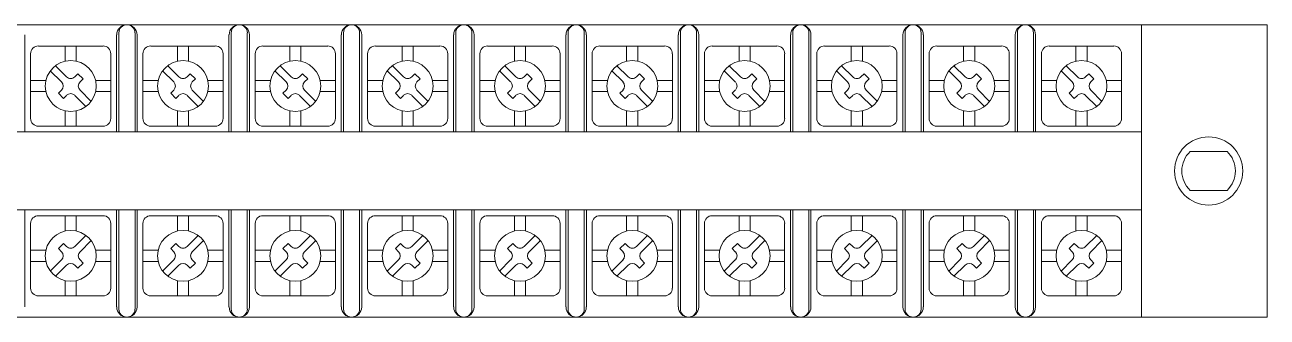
# Model space of a CAD drawing. Header units: millimetres. Extents: x 133 to 1212, y 97 to 428.
# Drawn here: x 643.4 to 770.9, y 101.7 to 131.7 of the extents above; entities that cross this region are included whole.
import ezdxf

# ---------------------------------------------------------------- set-up
doc = ezdxf.new("R2010")
doc.units = ezdxf.units.MM
doc.layers.add('hw_VTP', color=7, linetype='Continuous', lineweight=13)

# ---------------------------------------------------------------- blocks, each defined once
blk = doc.blocks.new('CD_20P-20A')
at = {"layer": 'hw_VTP'}
for p, q in [((251, 15), (-6, 15)), ((238.1, -15), (238.1, 15)), ((251, 15), (251, -15)), ((251, -15), (251, 15)), ((127.3, 9.13), (126.16, 10.28)), ((127.83, 9.66), (126.69, 10.8)), ((138.83, 9.13), (137.68, 10.28)), ((138.83, 9.13), (137.68, 10.28)), ((139.36, 9.66), (138.21, 10.8)), ((139.36, 9.66), (138.21, 10.8)), ((150.35, 9.13), (149.21, 10.28)), ((150.35, 9.13), (149.21, 10.28)), ((150.35, 9.13), (149.21, 10.28)), ((150.88, 9.66), (149.73, 10.8)), ((150.88, 9.66), (149.73, 10.8)), ((150.88, 9.66), (149.73, 10.8)), ((161.87, 9.13), (160.73, 10.28)), ((162.4, 9.66), (161.26, 10.8)), ((173.39, 9.13), (172.25, 10.28)), ((173.92, 9.66), (172.78, 10.8)), ((184.92, 9.13), (183.77, 10.28)), ((184.92, 9.13), (183.77, 10.28)), ((184.92, 9.13), (183.77, 10.28)), ((185.45, 9.66), (184.3, 10.8)), ((185.45, 9.66), (184.3, 10.8)), ((185.45, 9.66), (184.3, 10.8)), ((196.44, 9.13), (195.3, 10.28)), ((196.97, 9.66), (195.82, 10.8)), ((207.96, 9.13), (206.82, 10.28)), ((208.49, 9.66), (207.35, 10.8)), ((219.48, 9.13), (218.34, 10.28)), ((220.01, 9.66), (218.87, 10.8)), ((231.01, 9.13), (229.86, 10.28)), ((231.54, 9.66), (230.39, 10.8)), ((128.99, 9.98), (128.68, 9.66)), ((129.52, 9.45), (128.99, 9.98)), ((129.52, 9.45), (129.21, 9.13)), ((140.52, 9.98), (140.2, 9.66)), ((140.52, 9.98), (140.2, 9.66)), ((141.04, 9.45), (140.52, 9.98)), ((141.04, 9.45), (140.52, 9.98)), ((141.04, 9.45), (140.73, 9.13)), ((141.04, 9.45), (140.73, 9.13)), ((152.04, 9.98), (151.72, 9.66)), ((152.04, 9.98), (151.72, 9.66)), ((152.04, 9.98), (151.72, 9.66)), ((152.57, 9.45), (152.04, 9.98)), ((152.57, 9.45), (152.04, 9.98)), ((152.57, 9.45), (152.04, 9.98)), ((152.57, 9.45), (152.25, 9.13)), ((152.57, 9.45), (152.25, 9.13)), ((152.57, 9.45), (152.25, 9.13)), ((163.56, 9.98), (163.24, 9.66)), ((164.09, 9.45), (163.56, 9.98)), ((164.09, 9.45), (163.77, 9.13)), ((175.08, 9.98), (174.77, 9.66)), ((175.61, 9.45), (175.08, 9.98)), ((175.61, 9.45), (175.3, 9.13)), ((186.61, 9.98), (186.29, 9.66)), ((186.61, 9.98), (186.29, 9.66)), ((186.61, 9.98), (186.29, 9.66)), ((187.13, 9.45), (186.61, 9.98)), ((187.13, 9.45), (186.61, 9.98)), ((187.13, 9.45), (186.61, 9.98)), ((187.13, 9.45), (186.82, 9.13)), ((187.13, 9.45), (186.82, 9.13)), ((187.13, 9.45), (186.82, 9.13)), ((198.13, 9.98), (197.81, 9.66)), ((198.66, 9.45), (198.13, 9.98)), ((198.66, 9.45), (198.34, 9.13)), ((209.65, 9.98), (209.33, 9.66)), ((210.18, 9.45), (209.65, 9.98)), ((210.18, 9.45), (209.86, 9.13)), ((221.17, 9.98), (220.86, 9.66)), ((221.7, 9.45), (221.17, 9.98)), ((221.7, 9.45), (221.39, 9.13)), ((232.7, 9.98), (232.38, 9.66)), ((233.22, 9.45), (232.7, 9.98)), ((233.22, 9.45), (232.91, 9.13)), ((127.3, 8.29), (126.99, 7.97)), ((127.52, 7.44), (126.99, 7.97)), ((127.83, 7.76), (127.52, 7.44)), ((129.82, 6.62), (128.68, 7.76)), ((130.35, 7.14), (129.21, 8.29)), ((138.83, 8.29), (138.51, 7.97)), ((138.83, 8.29), (138.51, 7.97)), ((139.04, 7.44), (138.51, 7.97)), ((139.04, 7.44), (138.51, 7.97)), ((139.36, 7.76), (139.04, 7.44)), ((139.36, 7.76), (139.04, 7.44)), ((141.34, 6.62), (140.2, 7.76)), ((141.34, 6.62), (140.2, 7.76)), ((141.87, 7.14), (140.73, 8.29)), ((141.87, 7.14), (140.73, 8.29)), ((150.35, 8.29), (150.03, 7.97)), ((150.35, 8.29), (150.03, 7.97)), ((150.35, 8.29), (150.03, 7.97)), ((150.56, 7.44), (150.03, 7.97)), ((150.56, 7.44), (150.03, 7.97)), ((150.56, 7.44), (150.03, 7.97)), ((150.88, 7.76), (150.56, 7.44)), ((150.88, 7.76), (150.56, 7.44)), ((150.88, 7.76), (150.56, 7.44)), ((152.87, 6.62), (151.72, 7.76)), ((152.87, 6.62), (151.72, 7.76)), ((152.87, 6.62), (151.72, 7.76)), ((153.39, 7.14), (152.25, 8.29)), ((153.39, 7.14), (152.25, 8.29)), ((153.39, 7.14), (152.25, 8.29)), ((161.87, 8.29), (161.56, 7.97)), ((162.08, 7.44), (161.56, 7.97)), ((162.4, 7.76), (162.08, 7.44)), ((164.39, 6.62), (163.24, 7.76)), ((164.92, 7.14), (163.77, 8.29)), ((173.39, 8.29), (173.08, 7.97)), ((173.61, 7.44), (173.08, 7.97)), ((173.92, 7.76), (173.61, 7.44)), ((175.91, 6.62), (174.77, 7.76)), ((176.44, 7.14), (175.3, 8.29)), ((184.92, 8.29), (184.6, 7.97)), ((184.92, 8.29), (184.6, 7.97)), ((184.92, 8.29), (184.6, 7.97)), ((185.13, 7.44), (184.6, 7.97)), ((185.13, 7.44), (184.6, 7.97)), ((185.13, 7.44), (184.6, 7.97)), ((185.45, 7.76), (185.13, 7.44)), ((185.45, 7.76), (185.13, 7.44)), ((185.45, 7.76), (185.13, 7.44)), ((187.43, 6.62), (186.29, 7.76)), ((187.43, 6.62), (186.29, 7.76)), ((187.43, 6.62), (186.29, 7.76)), ((187.96, 7.14), (186.82, 8.29)), ((187.96, 7.14), (186.82, 8.29)), ((187.96, 7.14), (186.82, 8.29)), ((196.44, 8.29), (196.12, 7.97)), ((196.65, 7.44), (196.12, 7.97)), ((196.97, 7.76), (196.65, 7.44)), ((198.96, 6.62), (197.81, 7.76)), ((199.48, 7.14), (198.34, 8.29)), ((207.96, 8.29), (207.65, 7.97)), ((208.17, 7.44), (207.65, 7.97)), ((208.49, 7.76), (208.17, 7.44)), ((210.48, 6.62), (209.33, 7.76)), ((211.01, 7.14), (209.86, 8.29)), ((219.48, 8.29), (219.17, 7.97)), ((219.7, 7.44), (219.17, 7.97)), ((220.01, 7.76), (219.7, 7.44)), ((222, 6.62), (220.86, 7.76)), ((222.53, 7.14), (221.39, 8.29)), ((231.01, 8.29), (230.69, 7.97)), ((231.22, 7.44), (230.69, 7.97)), ((231.54, 7.76), (231.22, 7.44)), ((233.52, 6.62), (232.38, 7.76)), ((234.05, 7.14), (232.91, 8.29)), ((6.9, 4), (238.1, 4)), ((6.9, -4), (238.1, -4)), ((127.52, -7.44), (126.99, -7.97)), ((127.83, -7.76), (127.52, -7.44)), ((129.82, -6.62), (128.68, -7.76)), ((130.35, -7.14), (129.21, -8.29)), ((139.04, -7.44), (138.51, -7.97)), ((139.04, -7.44), (138.51, -7.97)), ((139.36, -7.76), (139.04, -7.44)), ((139.36, -7.76), (139.04, -7.44)), ((141.34, -6.62), (140.2, -7.76)), ((141.34, -6.62), (140.2, -7.76)), ((141.87, -7.14), (140.73, -8.29)), ((141.87, -7.14), (140.73, -8.29)), ((150.56, -7.44), (150.03, -7.97)), ((150.56, -7.44), (150.03, -7.97)), ((150.56, -7.44), (150.03, -7.97)), ((150.88, -7.76), (150.56, -7.44)), ((150.88, -7.76), (150.56, -7.44)), ((150.88, -7.76), (150.56, -7.44)), ((152.87, -6.62), (151.72, -7.76)), ((152.87, -6.62), (151.72, -7.76)), ((152.87, -6.62), (151.72, -7.76)), ((153.39, -7.14), (152.25, -8.29)), ((153.39, -7.14), (152.25, -8.29)), ((153.39, -7.14), (152.25, -8.29)), ((162.08, -7.44), (161.56, -7.97)), ((162.4, -7.76), (162.08, -7.44)), ((164.39, -6.62), (163.24, -7.76)), ((164.92, -7.14), (163.77, -8.29)), ((173.61, -7.44), (173.08, -7.97)), ((173.92, -7.76), (173.61, -7.44)), ((175.91, -6.62), (174.77, -7.76)), ((176.44, -7.14), (175.3, -8.29)), ((185.13, -7.44), (184.6, -7.97)), ((185.13, -7.44), (184.6, -7.97)), ((185.13, -7.44), (184.6, -7.97)), ((185.45, -7.76), (185.13, -7.44)), ((185.45, -7.76), (185.13, -7.44)), ((185.45, -7.76), (185.13, -7.44)), ((187.43, -6.62), (186.29, -7.76)), ((187.43, -6.62), (186.29, -7.76)), ((187.43, -6.62), (186.29, -7.76)), ((187.96, -7.14), (186.82, -8.29)), ((187.96, -7.14), (186.82, -8.29)), ((187.96, -7.14), (186.82, -8.29)), ((196.65, -7.44), (196.12, -7.97)), ((196.97, -7.76), (196.65, -7.44)), ((198.96, -6.62), (197.81, -7.76)), ((199.48, -7.14), (198.34, -8.29)), ((208.17, -7.44), (207.65, -7.97)), ((208.49, -7.76), (208.17, -7.44)), ((210.48, -6.62), (209.33, -7.76)), ((211.01, -7.14), (209.86, -8.29)), ((219.7, -7.44), (219.17, -7.97)), ((220.01, -7.76), (219.7, -7.44)), ((222, -6.62), (220.86, -7.76)), ((222.53, -7.14), (221.39, -8.29)), ((231.22, -7.44), (230.69, -7.97)), ((231.54, -7.76), (231.22, -7.44)), ((233.52, -6.62), (232.38, -7.76)), ((234.05, -7.14), (232.91, -8.29)), ((127.3, -8.29), (126.99, -7.97)), ((138.83, -8.29), (138.51, -7.97)), ((138.83, -8.29), (138.51, -7.97)), ((150.35, -8.29), (150.03, -7.97)), ((150.35, -8.29), (150.03, -7.97)), ((150.35, -8.29), (150.03, -7.97)), ((161.87, -8.29), (161.56, -7.97)), ((173.39, -8.29), (173.08, -7.97)), ((184.92, -8.29), (184.6, -7.97)), ((184.92, -8.29), (184.6, -7.97)), ((184.92, -8.29), (184.6, -7.97)), ((196.44, -8.29), (196.12, -7.97)), ((207.96, -8.29), (207.65, -7.97)), ((219.48, -8.29), (219.17, -7.97)), ((231.01, -8.29), (230.69, -7.97)), ((127.3, -9.13), (126.16, -10.28)), ((127.83, -9.66), (126.69, -10.8)), ((128.99, -9.98), (128.68, -9.66)), ((129.52, -9.45), (128.99, -9.98)), ((129.52, -9.45), (129.21, -9.13)), ((138.83, -9.13), (137.68, -10.28)), ((138.83, -9.13), (137.68, -10.28)), ((139.36, -9.66), (138.21, -10.8)), ((139.36, -9.66), (138.21, -10.8)), ((140.52, -9.98), (140.2, -9.66)), ((140.52, -9.98), (140.2, -9.66)), ((141.04, -9.45), (140.52, -9.98)), ((141.04, -9.45), (140.52, -9.98)), ((141.04, -9.45), (140.73, -9.13)), ((141.04, -9.45), (140.73, -9.13)), ((150.35, -9.13), (149.21, -10.28)), ((150.35, -9.13), (149.21, -10.28)), ((150.35, -9.13), (149.21, -10.28)), ((150.88, -9.66), (149.73, -10.8)), ((150.88, -9.66), (149.73, -10.8)), ((150.88, -9.66), (149.73, -10.8)), ((152.04, -9.98), (151.72, -9.66)), ((152.04, -9.98), (151.72, -9.66)), ((152.04, -9.98), (151.72, -9.66)), ((152.57, -9.45), (152.04, -9.98)), ((152.57, -9.45), (152.04, -9.98)), ((152.57, -9.45), (152.04, -9.98)), ((152.57, -9.45), (152.25, -9.13)), ((152.57, -9.45), (152.25, -9.13)), ((152.57, -9.45), (152.25, -9.13)), ((161.87, -9.13), (160.73, -10.28)), ((162.4, -9.66), (161.26, -10.8)), ((163.56, -9.98), (163.24, -9.66)), ((164.09, -9.45), (163.56, -9.98)), ((164.09, -9.45), (163.77, -9.13)), ((173.39, -9.13), (172.25, -10.28)), ((173.92, -9.66), (172.78, -10.8)), ((175.08, -9.98), (174.77, -9.66)), ((175.61, -9.45), (175.08, -9.98)), ((175.61, -9.45), (175.3, -9.13)), ((184.92, -9.13), (183.77, -10.28)), ((184.92, -9.13), (183.77, -10.28)), ((184.92, -9.13), (183.77, -10.28)), ((185.45, -9.66), (184.3, -10.8)), ((185.45, -9.66), (184.3, -10.8)), ((185.45, -9.66), (184.3, -10.8)), ((186.61, -9.98), (186.29, -9.66)), ((186.61, -9.98), (186.29, -9.66)), ((186.61, -9.98), (186.29, -9.66)), ((187.13, -9.45), (186.61, -9.98)), ((187.13, -9.45), (186.61, -9.98)), ((187.13, -9.45), (186.61, -9.98)), ((187.13, -9.45), (186.82, -9.13)), ((187.13, -9.45), (186.82, -9.13)), ((187.13, -9.45), (186.82, -9.13)), ((196.44, -9.13), (195.3, -10.28)), ((196.97, -9.66), (195.82, -10.8)), ((198.13, -9.98), (197.81, -9.66)), ((198.66, -9.45), (198.13, -9.98)), ((198.66, -9.45), (198.34, -9.13)), ((207.96, -9.13), (206.82, -10.28)), ((208.49, -9.66), (207.35, -10.8)), ((209.65, -9.98), (209.33, -9.66)), ((210.18, -9.45), (209.65, -9.98)), ((210.18, -9.45), (209.86, -9.13)), ((219.48, -9.13), (218.34, -10.28)), ((220.01, -9.66), (218.87, -10.8)), ((221.17, -9.98), (220.86, -9.66)), ((221.7, -9.45), (221.17, -9.98)), ((221.7, -9.45), (221.39, -9.13)), ((231.01, -9.13), (229.86, -10.28)), ((231.54, -9.66), (230.39, -10.8)), ((232.7, -9.98), (232.38, -9.66)), ((233.22, -9.45), (232.7, -9.98)), ((233.22, -9.45), (232.91, -9.13)), ((251, -15), (-6, -15))]:
    blk.add_line(p, q, dxfattribs=at)
at = {"layer": 'hw_VTP', "color": 3}
for p, q in [((133.2, 14.18), (133.2, 4)), ((133.2, 14.18), (133.2, 4)), ((134.85, 14.18), (134.85, 4)), ((134.85, 14.18), (134.85, 4)), ((144.72, 14.18), (144.72, 4)), ((144.72, 14.18), (144.72, 4)), ((144.72, 14.18), (144.72, 4)), ((146.37, 14.18), (146.37, 4)), ((146.37, 14.18), (146.37, 4)), ((146.37, 14.18), (146.37, 4)), ((156.24, 14.18), (156.24, 4)), ((157.89, 14.18), (157.89, 4)), ((167.77, 14.18), (167.77, 4)), ((169.42, 14.18), (169.42, 4)), ((179.29, 14.18), (179.29, 4)), ((179.29, 14.18), (179.29, 4)), ((179.29, 14.18), (179.29, 4)), ((180.94, 14.18), (180.94, 4)), ((180.94, 14.18), (180.94, 4)), ((180.94, 14.18), (180.94, 4)), ((190.81, 14.18), (190.81, 4)), ((192.46, 14.18), (192.46, 4)), ((202.33, 14.18), (202.33, 4)), ((203.98, 14.18), (203.98, 4)), ((213.86, 14.18), (213.86, 4)), ((215.51, 14.18), (215.51, 4)), ((225.38, 14.18), (225.38, 4)), ((227.03, 14.18), (227.03, 4)), ((123.55, 13.96), (123.55, 4)), ((132.96, 13.96), (132.96, 4)), ((132.96, 13.96), (132.96, 4)), ((135.07, 13.96), (135.07, 4)), ((135.07, 13.96), (135.07, 4)), ((144.48, 13.96), (144.48, 4)), ((144.48, 13.96), (144.48, 4)), ((144.48, 13.96), (144.48, 4)), ((146.59, 13.96), (146.59, 4)), ((146.59, 13.96), (146.59, 4)), ((146.59, 13.96), (146.59, 4)), ((156, 13.96), (156, 4)), ((158.11, 13.96), (158.11, 4)), ((167.53, 13.96), (167.53, 4)), ((169.64, 13.96), (169.64, 4)), ((179.05, 13.96), (179.05, 4)), ((179.05, 13.96), (179.05, 4)), ((179.05, 13.96), (179.05, 4)), ((181.16, 13.96), (181.16, 4)), ((181.16, 13.96), (181.16, 4)), ((181.16, 13.96), (181.16, 4)), ((190.57, 13.96), (190.57, 4)), ((192.68, 13.96), (192.68, 4)), ((202.09, 13.96), (202.09, 4)), ((204.2, 13.96), (204.2, 4)), ((213.62, 13.96), (213.62, 4)), ((215.73, 13.96), (215.73, 4)), ((225.14, 13.96), (225.14, 4)), ((227.25, 13.96), (227.25, 4)), ((123.55, -13.96), (123.55, -4)), ((132.96, -13.96), (132.96, -4)), ((132.96, -13.96), (132.96, -4)), ((133.2, -14.18), (133.2, -4)), ((133.2, -14.18), (133.2, -4)), ((134.85, -14.18), (134.85, -4)), ((134.85, -14.18), (134.85, -4)), ((135.07, -13.96), (135.07, -4)), ((135.07, -13.96), (135.07, -4)), ((144.48, -13.96), (144.48, -4)), ((144.48, -13.96), (144.48, -4)), ((144.48, -13.96), (144.48, -4)), ((144.72, -14.18), (144.72, -4)), ((144.72, -14.18), (144.72, -4)), ((144.72, -14.18), (144.72, -4)), ((146.37, -14.18), (146.37, -4)), ((146.37, -14.18), (146.37, -4)), ((146.37, -14.18), (146.37, -4)), ((146.59, -13.96), (146.59, -4)), ((146.59, -13.96), (146.59, -4)), ((146.59, -13.96), (146.59, -4)), ((156, -13.96), (156, -4)), ((156.24, -14.18), (156.24, -4)), ((157.89, -14.18), (157.89, -4)), ((158.11, -13.96), (158.11, -4)), ((167.53, -13.96), (167.53, -4)), ((167.77, -14.18), (167.77, -4)), ((169.42, -14.18), (169.42, -4)), ((169.64, -13.96), (169.64, -4)), ((179.05, -13.96), (179.05, -4)), ((179.05, -13.96), (179.05, -4)), ((179.05, -13.96), (179.05, -4)), ((179.29, -14.18), (179.29, -4)), ((179.29, -14.18), (179.29, -4)), ((179.29, -14.18), (179.29, -4)), ((180.94, -14.18), (180.94, -4)), ((180.94, -14.18), (180.94, -4)), ((180.94, -14.18), (180.94, -4)), ((181.16, -13.96), (181.16, -4)), ((181.16, -13.96), (181.16, -4)), ((181.16, -13.96), (181.16, -4)), ((190.57, -13.96), (190.57, -4)), ((190.81, -14.18), (190.81, -4)), ((192.46, -14.18), (192.46, -4)), ((192.68, -13.96), (192.68, -4)), ((202.09, -13.96), (202.09, -4)), ((202.33, -14.18), (202.33, -4)), ((203.98, -14.18), (203.98, -4)), ((204.2, -13.96), (204.2, -4)), ((213.62, -13.96), (213.62, -4)), ((213.86, -14.18), (213.86, -4)), ((215.51, -14.18), (215.51, -4)), ((215.73, -13.96), (215.73, -4)), ((225.14, -13.96), (225.14, -4)), ((225.38, -14.18), (225.38, -4)), ((227.03, -14.18), (227.03, -4)), ((227.25, -13.96), (227.25, -4))]:
    blk.add_line(p, q, dxfattribs=at)
at = {"layer": 'hw_VTP', "color": 4}
for p, q in [((124.94, 12.82), (131.57, 12.82)), ((127.68, 12.82), (127.68, 11.26)), ((128.83, 12.82), (128.83, 11.26)), ((136.46, 12.82), (143.09, 12.82)), ((136.46, 12.82), (143.09, 12.82)), ((139.2, 12.82), (139.2, 11.26)), ((139.2, 12.82), (139.2, 11.26)), ((140.35, 12.82), (140.35, 11.26)), ((140.35, 12.82), (140.35, 11.26)), ((147.98, 12.82), (154.62, 12.82)), ((147.98, 12.82), (154.62, 12.82)), ((147.98, 12.82), (154.62, 12.82)), ((150.73, 12.82), (150.73, 11.26)), ((150.73, 12.82), (150.73, 11.26)), ((150.73, 12.82), (150.73, 11.26)), ((151.87, 12.82), (151.87, 11.26)), ((151.87, 12.82), (151.87, 11.26)), ((151.87, 12.82), (151.87, 11.26)), ((159.51, 12.82), (166.14, 12.82)), ((162.25, 12.82), (162.25, 11.26)), ((163.4, 12.82), (163.4, 11.26)), ((171.03, 12.82), (177.66, 12.82)), ((173.77, 12.82), (173.77, 11.26)), ((174.92, 12.82), (174.92, 11.26)), ((182.55, 12.82), (189.18, 12.82)), ((182.55, 12.82), (189.18, 12.82)), ((182.55, 12.82), (189.18, 12.82)), ((185.29, 12.82), (185.29, 11.26)), ((185.29, 12.82), (185.29, 11.26)), ((185.29, 12.82), (185.29, 11.26)), ((186.44, 12.82), (186.44, 11.26)), ((186.44, 12.82), (186.44, 11.26)), ((186.44, 12.82), (186.44, 11.26)), ((194.07, 12.82), (200.71, 12.82)), ((196.82, 12.82), (196.82, 11.26)), ((197.96, 12.82), (197.96, 11.26)), ((205.6, 12.82), (212.23, 12.82)), ((208.34, 12.82), (208.34, 11.26)), ((209.49, 12.82), (209.49, 11.26)), ((217.12, 12.82), (223.75, 12.82)), ((219.86, 12.82), (219.86, 11.26)), ((221.01, 12.82), (221.01, 11.26)), ((228.64, 12.82), (235.27, 12.82)), ((231.38, 12.82), (231.38, 11.26)), ((232.53, 12.82), (232.53, 11.26)), ((124.14, 5.39), (124.14, 12.03)), ((132.37, 12.03), (132.37, 5.39)), ((135.67, 5.39), (135.67, 12.03)), ((135.67, 5.39), (135.67, 12.03)), ((143.89, 12.03), (143.89, 5.39)), ((143.89, 12.03), (143.89, 5.39)), ((147.19, 5.39), (147.19, 12.03)), ((147.19, 5.39), (147.19, 12.03)), ((147.19, 5.39), (147.19, 12.03)), ((155.41, 12.03), (155.41, 5.39)), ((155.41, 12.03), (155.41, 5.39)), ((155.41, 12.03), (155.41, 5.39)), ((158.71, 5.39), (158.71, 12.03)), ((166.93, 12.03), (166.93, 5.39)), ((170.23, 5.39), (170.23, 12.03)), ((178.46, 12.03), (178.46, 5.39)), ((181.76, 5.39), (181.76, 12.03)), ((181.76, 5.39), (181.76, 12.03)), ((181.76, 5.39), (181.76, 12.03)), ((189.98, 12.03), (189.98, 5.39)), ((189.98, 12.03), (189.98, 5.39)), ((189.98, 12.03), (189.98, 5.39)), ((193.28, 5.39), (193.28, 12.03)), ((201.5, 12.03), (201.5, 5.39)), ((204.8, 5.39), (204.8, 12.03)), ((213.02, 12.03), (213.02, 5.39)), ((216.32, 5.39), (216.32, 12.03)), ((224.55, 12.03), (224.55, 5.39)), ((227.85, 5.39), (227.85, 12.03)), ((236.07, 12.03), (236.07, 5.39)), ((124.14, 9.28), (125.71, 9.28)), ((132.37, 9.28), (130.8, 9.28)), ((135.67, 9.28), (137.23, 9.28)), ((135.67, 9.28), (137.23, 9.28)), ((143.89, 9.28), (142.33, 9.28)), ((143.89, 9.28), (142.33, 9.28)), ((147.19, 9.28), (148.75, 9.28)), ((147.19, 9.28), (148.75, 9.28)), ((147.19, 9.28), (148.75, 9.28)), ((155.41, 9.28), (153.85, 9.28)), ((155.41, 9.28), (153.85, 9.28)), ((155.41, 9.28), (153.85, 9.28)), ((158.71, 9.28), (160.27, 9.28)), ((166.93, 9.28), (165.37, 9.28)), ((170.23, 9.28), (171.8, 9.28)), ((178.46, 9.28), (176.89, 9.28)), ((181.76, 9.28), (183.32, 9.28)), ((181.76, 9.28), (183.32, 9.28)), ((181.76, 9.28), (183.32, 9.28)), ((189.98, 9.28), (188.42, 9.28)), ((189.98, 9.28), (188.42, 9.28)), ((189.98, 9.28), (188.42, 9.28)), ((193.28, 9.28), (194.84, 9.28)), ((201.5, 9.28), (199.94, 9.28)), ((204.8, 9.28), (206.36, 9.28)), ((213.02, 9.28), (211.46, 9.28)), ((216.32, 9.28), (217.89, 9.28)), ((224.55, 9.28), (222.98, 9.28)), ((227.85, 9.28), (229.41, 9.28)), ((236.07, 9.28), (234.51, 9.28)), ((124.14, 8.14), (125.71, 8.14)), ((132.37, 8.14), (130.8, 8.14)), ((135.67, 8.14), (137.23, 8.14)), ((135.67, 8.14), (137.23, 8.14)), ((143.89, 8.14), (142.33, 8.14)), ((143.89, 8.14), (142.33, 8.14)), ((147.19, 8.14), (148.75, 8.14)), ((147.19, 8.14), (148.75, 8.14)), ((147.19, 8.14), (148.75, 8.14)), ((155.41, 8.14), (153.85, 8.14)), ((155.41, 8.14), (153.85, 8.14)), ((155.41, 8.14), (153.85, 8.14)), ((158.71, 8.14), (160.27, 8.14)), ((166.93, 8.14), (165.37, 8.14)), ((170.23, 8.14), (171.8, 8.14)), ((178.46, 8.14), (176.89, 8.14)), ((181.76, 8.14), (183.32, 8.14)), ((181.76, 8.14), (183.32, 8.14)), ((181.76, 8.14), (183.32, 8.14)), ((189.98, 8.14), (188.42, 8.14)), ((189.98, 8.14), (188.42, 8.14)), ((189.98, 8.14), (188.42, 8.14)), ((193.28, 8.14), (194.84, 8.14)), ((201.5, 8.14), (199.94, 8.14)), ((204.8, 8.14), (206.36, 8.14)), ((213.02, 8.14), (211.46, 8.14)), ((216.32, 8.14), (217.89, 8.14)), ((224.55, 8.14), (222.98, 8.14)), ((227.85, 8.14), (229.41, 8.14)), ((236.07, 8.14), (234.51, 8.14)), ((127.68, 4.6), (127.68, 6.16)), ((128.83, 4.6), (128.83, 6.16)), ((139.2, 4.6), (139.2, 6.16)), ((139.2, 4.6), (139.2, 6.16)), ((140.35, 4.6), (140.35, 6.16)), ((140.35, 4.6), (140.35, 6.16)), ((150.73, 4.6), (150.73, 6.16)), ((150.73, 4.6), (150.73, 6.16)), ((150.73, 4.6), (150.73, 6.16)), ((151.87, 4.6), (151.87, 6.16)), ((151.87, 4.6), (151.87, 6.16)), ((151.87, 4.6), (151.87, 6.16)), ((162.25, 4.6), (162.25, 6.16)), ((163.4, 4.6), (163.4, 6.16)), ((173.77, 4.6), (173.77, 6.16)), ((174.92, 4.6), (174.92, 6.16)), ((185.29, 4.6), (185.29, 6.16)), ((185.29, 4.6), (185.29, 6.16)), ((185.29, 4.6), (185.29, 6.16)), ((186.44, 4.6), (186.44, 6.16)), ((186.44, 4.6), (186.44, 6.16)), ((186.44, 4.6), (186.44, 6.16)), ((196.82, 4.6), (196.82, 6.16)), ((197.96, 4.6), (197.96, 6.16)), ((208.34, 4.6), (208.34, 6.16)), ((209.49, 4.6), (209.49, 6.16)), ((219.86, 4.6), (219.86, 6.16)), ((221.01, 4.6), (221.01, 6.16)), ((231.38, 4.6), (231.38, 6.16)), ((232.53, 4.6), (232.53, 6.16)), ((131.57, 4.6), (124.94, 4.6)), ((143.09, 4.6), (136.46, 4.6)), ((143.09, 4.6), (136.46, 4.6)), ((154.62, 4.6), (147.98, 4.6)), ((154.62, 4.6), (147.98, 4.6)), ((154.62, 4.6), (147.98, 4.6)), ((166.14, 4.6), (159.51, 4.6)), ((177.66, 4.6), (171.03, 4.6)), ((189.18, 4.6), (182.55, 4.6)), ((189.18, 4.6), (182.55, 4.6)), ((189.18, 4.6), (182.55, 4.6)), ((200.71, 4.6), (194.07, 4.6)), ((212.23, 4.6), (205.6, 4.6)), ((223.75, 4.6), (217.12, 4.6)), ((235.27, 4.6), (228.64, 4.6)), ((243.11, 2), (246.89, 2)), ((243.11, -2), (246.89, -2)), ((131.57, -4.6), (124.94, -4.6)), ((127.68, -4.6), (127.68, -6.16)), ((128.83, -4.6), (128.83, -6.16)), ((143.09, -4.6), (136.46, -4.6)), ((143.09, -4.6), (136.46, -4.6)), ((139.2, -4.6), (139.2, -6.16)), ((139.2, -4.6), (139.2, -6.16)), ((140.35, -4.6), (140.35, -6.16)), ((140.35, -4.6), (140.35, -6.16)), ((154.62, -4.6), (147.98, -4.6)), ((154.62, -4.6), (147.98, -4.6)), ((154.62, -4.6), (147.98, -4.6)), ((150.73, -4.6), (150.73, -6.16)), ((150.73, -4.6), (150.73, -6.16)), ((150.73, -4.6), (150.73, -6.16)), ((151.87, -4.6), (151.87, -6.16)), ((151.87, -4.6), (151.87, -6.16)), ((151.87, -4.6), (151.87, -6.16)), ((166.14, -4.6), (159.51, -4.6)), ((162.25, -4.6), (162.25, -6.16)), ((163.4, -4.6), (163.4, -6.16)), ((177.66, -4.6), (171.03, -4.6)), ((173.77, -4.6), (173.77, -6.16)), ((174.92, -4.6), (174.92, -6.16)), ((189.18, -4.6), (182.55, -4.6)), ((189.18, -4.6), (182.55, -4.6)), ((189.18, -4.6), (182.55, -4.6)), ((185.29, -4.6), (185.29, -6.16)), ((185.29, -4.6), (185.29, -6.16)), ((185.29, -4.6), (185.29, -6.16)), ((186.44, -4.6), (186.44, -6.16)), ((186.44, -4.6), (186.44, -6.16)), ((186.44, -4.6), (186.44, -6.16)), ((200.71, -4.6), (194.07, -4.6)), ((196.82, -4.6), (196.82, -6.16)), ((197.96, -4.6), (197.96, -6.16)), ((212.23, -4.6), (205.6, -4.6)), ((208.34, -4.6), (208.34, -6.16)), ((209.49, -4.6), (209.49, -6.16)), ((223.75, -4.6), (217.12, -4.6)), ((219.86, -4.6), (219.86, -6.16)), ((221.01, -4.6), (221.01, -6.16)), ((235.27, -4.6), (228.64, -4.6)), ((231.38, -4.6), (231.38, -6.16)), ((232.53, -4.6), (232.53, -6.16)), ((124.14, -5.39), (124.14, -12.03)), ((132.37, -12.03), (132.37, -5.39)), ((132.37, -12.03), (132.37, -5.39)), ((135.67, -5.39), (135.67, -12.03)), ((135.67, -5.39), (135.67, -12.03)), ((143.89, -12.03), (143.89, -5.39)), ((143.89, -12.03), (143.89, -5.39)), ((143.89, -12.03), (143.89, -5.39)), ((143.89, -12.03), (143.89, -5.39)), ((147.19, -5.39), (147.19, -12.03)), ((147.19, -5.39), (147.19, -12.03)), ((147.19, -5.39), (147.19, -12.03)), ((155.41, -12.03), (155.41, -5.39)), ((155.41, -12.03), (155.41, -5.39)), ((155.41, -12.03), (155.41, -5.39)), ((155.41, -12.03), (155.41, -5.39)), ((155.41, -12.03), (155.41, -5.39)), ((155.41, -12.03), (155.41, -5.39)), ((158.71, -5.39), (158.71, -12.03)), ((166.93, -12.03), (166.93, -5.39)), ((166.93, -12.03), (166.93, -5.39)), ((170.23, -5.39), (170.23, -12.03)), ((178.46, -12.03), (178.46, -5.39)), ((178.46, -12.03), (178.46, -5.39)), ((181.76, -5.39), (181.76, -12.03)), ((181.76, -5.39), (181.76, -12.03)), ((181.76, -5.39), (181.76, -12.03)), ((189.98, -12.03), (189.98, -5.39)), ((189.98, -12.03), (189.98, -5.39)), ((189.98, -12.03), (189.98, -5.39)), ((189.98, -12.03), (189.98, -5.39)), ((189.98, -12.03), (189.98, -5.39)), ((189.98, -12.03), (189.98, -5.39)), ((193.28, -5.39), (193.28, -12.03)), ((201.5, -12.03), (201.5, -5.39)), ((201.5, -12.03), (201.5, -5.39)), ((204.8, -5.39), (204.8, -12.03)), ((213.02, -12.03), (213.02, -5.39)), ((213.02, -12.03), (213.02, -5.39)), ((216.32, -5.39), (216.32, -12.03)), ((224.55, -12.03), (224.55, -5.39)), ((224.55, -12.03), (224.55, -5.39)), ((227.85, -5.39), (227.85, -12.03)), ((236.07, -12.03), (236.07, -5.39)), ((236.07, -12.03), (236.07, -5.39)), ((124.14, -8.14), (125.71, -8.14)), ((132.37, -8.14), (130.8, -8.14)), ((135.67, -8.14), (137.23, -8.14)), ((135.67, -8.14), (137.23, -8.14)), ((143.89, -8.14), (142.33, -8.14)), ((143.89, -8.14), (142.33, -8.14)), ((147.19, -8.14), (148.75, -8.14)), ((147.19, -8.14), (148.75, -8.14)), ((147.19, -8.14), (148.75, -8.14)), ((155.41, -8.14), (153.85, -8.14)), ((155.41, -8.14), (153.85, -8.14)), ((155.41, -8.14), (153.85, -8.14)), ((158.71, -8.14), (160.27, -8.14)), ((166.93, -8.14), (165.37, -8.14)), ((170.23, -8.14), (171.8, -8.14)), ((178.46, -8.14), (176.89, -8.14)), ((181.76, -8.14), (183.32, -8.14)), ((181.76, -8.14), (183.32, -8.14)), ((181.76, -8.14), (183.32, -8.14)), ((189.98, -8.14), (188.42, -8.14)), ((189.98, -8.14), (188.42, -8.14)), ((189.98, -8.14), (188.42, -8.14)), ((193.28, -8.14), (194.84, -8.14)), ((201.5, -8.14), (199.94, -8.14)), ((204.8, -8.14), (206.36, -8.14)), ((213.02, -8.14), (211.46, -8.14)), ((216.32, -8.14), (217.89, -8.14)), ((224.55, -8.14), (222.98, -8.14)), ((227.85, -8.14), (229.41, -8.14)), ((236.07, -8.14), (234.51, -8.14)), ((124.14, -9.28), (125.71, -9.28)), ((132.37, -9.28), (130.8, -9.28)), ((135.67, -9.28), (137.23, -9.28)), ((135.67, -9.28), (137.23, -9.28)), ((143.89, -9.28), (142.33, -9.28)), ((143.89, -9.28), (142.33, -9.28)), ((147.19, -9.28), (148.75, -9.28)), ((147.19, -9.28), (148.75, -9.28)), ((147.19, -9.28), (148.75, -9.28)), ((155.41, -9.28), (153.85, -9.28)), ((155.41, -9.28), (153.85, -9.28)), ((155.41, -9.28), (153.85, -9.28)), ((158.71, -9.28), (160.27, -9.28)), ((166.93, -9.28), (165.37, -9.28)), ((170.23, -9.28), (171.8, -9.28)), ((178.46, -9.28), (176.89, -9.28)), ((181.76, -9.28), (183.32, -9.28)), ((181.76, -9.28), (183.32, -9.28)), ((181.76, -9.28), (183.32, -9.28)), ((189.98, -9.28), (188.42, -9.28)), ((189.98, -9.28), (188.42, -9.28)), ((189.98, -9.28), (188.42, -9.28)), ((193.28, -9.28), (194.84, -9.28)), ((201.5, -9.28), (199.94, -9.28)), ((204.8, -9.28), (206.36, -9.28)), ((213.02, -9.28), (211.46, -9.28)), ((216.32, -9.28), (217.89, -9.28)), ((224.55, -9.28), (222.98, -9.28)), ((227.85, -9.28), (229.41, -9.28)), ((236.07, -9.28), (234.51, -9.28)), ((127.68, -12.82), (127.68, -11.26)), ((128.83, -12.82), (128.83, -11.26)), ((139.2, -12.82), (139.2, -11.26)), ((139.2, -12.82), (139.2, -11.26)), ((140.35, -12.82), (140.35, -11.26)), ((140.35, -12.82), (140.35, -11.26)), ((150.73, -12.82), (150.73, -11.26)), ((150.73, -12.82), (150.73, -11.26)), ((150.73, -12.82), (150.73, -11.26)), ((151.87, -12.82), (151.87, -11.26)), ((151.87, -12.82), (151.87, -11.26)), ((151.87, -12.82), (151.87, -11.26)), ((162.25, -12.82), (162.25, -11.26)), ((163.4, -12.82), (163.4, -11.26)), ((173.77, -12.82), (173.77, -11.26)), ((174.92, -12.82), (174.92, -11.26)), ((185.29, -12.82), (185.29, -11.26)), ((185.29, -12.82), (185.29, -11.26)), ((185.29, -12.82), (185.29, -11.26)), ((186.44, -12.82), (186.44, -11.26)), ((186.44, -12.82), (186.44, -11.26)), ((186.44, -12.82), (186.44, -11.26)), ((196.82, -12.82), (196.82, -11.26)), ((197.96, -12.82), (197.96, -11.26)), ((208.34, -12.82), (208.34, -11.26)), ((209.49, -12.82), (209.49, -11.26)), ((219.86, -12.82), (219.86, -11.26)), ((221.01, -12.82), (221.01, -11.26)), ((231.38, -12.82), (231.38, -11.26)), ((232.53, -12.82), (232.53, -11.26)), ((124.94, -12.82), (131.57, -12.82)), ((136.46, -12.82), (143.09, -12.82)), ((136.46, -12.82), (143.09, -12.82)), ((147.98, -12.82), (154.62, -12.82)), ((147.98, -12.82), (154.62, -12.82)), ((147.98, -12.82), (154.62, -12.82)), ((159.51, -12.82), (166.14, -12.82)), ((171.03, -12.82), (177.66, -12.82)), ((182.55, -12.82), (189.18, -12.82)), ((182.55, -12.82), (189.18, -12.82)), ((182.55, -12.82), (189.18, -12.82)), ((194.07, -12.82), (200.71, -12.82)), ((205.6, -12.82), (212.23, -12.82)), ((217.12, -12.82), (223.75, -12.82)), ((228.64, -12.82), (235.27, -12.82))]:
    blk.add_line(p, q, dxfattribs=at)
at = {"layer": 'hw_VTP'}
for centre in [(128.26, 8.71), (139.78, 8.71), (139.78, 8.71), (151.3, 8.71), (151.3, 8.71), (151.3, 8.71), (162.82, 8.71), (174.35, 8.71), (185.87, 8.71), (185.87, 8.71), (185.87, 8.71), (197.39, 8.71), (208.91, 8.71), (220.44, 8.71), (231.96, 8.71), (128.26, -8.71), (139.78, -8.71), (139.78, -8.71), (151.3, -8.71), (151.3, -8.71), (151.3, -8.71), (162.82, -8.71), (174.35, -8.71), (185.87, -8.71), (185.87, -8.71), (185.87, -8.71), (197.39, -8.71), (208.91, -8.71), (220.44, -8.71), (231.96, -8.71)]:
    blk.add_circle(centre, 2.61, dxfattribs=at)
at = {"layer": 'hw_VTP', "color": 4}
blk.add_circle((245, 0), 3.5, dxfattribs=at)
at = {"layer": 'hw_VTP', "color": 3}
for centre, radius, start, end in [((134.02, 13.96), 1.04, 0, 180), ((134.02, 13.96), 1.04, 0, 180), ((134.02, 14.18), 0.825, 0, 180), ((134.02, 14.18), 0.825, 0, 180), ((145.55, 13.96), 1.04, 0, 180), ((145.55, 13.96), 1.04, 0, 180), ((145.55, 13.96), 1.04, 0, 180), ((145.55, 14.18), 0.825, 0, 180), ((145.55, 14.18), 0.825, 0, 180), ((145.55, 14.18), 0.825, 0, 180), ((157.07, 13.96), 1.04, 0, 180), ((157.07, 14.18), 0.825, 0, 180), ((168.59, 13.96), 1.04, 0, 180), ((168.59, 14.18), 0.825, 0, 180), ((180.11, 13.96), 1.04, 0, 180), ((180.11, 13.96), 1.04, 0, 180), ((180.11, 13.96), 1.04, 0, 180), ((180.11, 14.18), 0.825, 0, 180), ((180.11, 14.18), 0.825, 0, 180), ((180.11, 14.18), 0.825, 0, 180), ((191.64, 13.96), 1.04, 0, 180), ((191.64, 14.18), 0.825, 0, 180), ((203.16, 13.96), 1.04, 0, 180), ((203.16, 14.18), 0.825, 0, 180), ((214.68, 13.96), 1.04, 0, 180), ((214.68, 14.18), 0.825, 0, 180), ((226.2, 13.96), 1.04, 0, 180), ((226.2, 14.18), 0.825, 0, 180), ((134.02, -13.96), 1.04, 180, 0), ((134.02, -13.96), 1.04, 180, 0), ((145.55, -13.96), 1.04, 180, 0), ((145.55, -13.96), 1.04, 180, 0), ((145.55, -13.96), 1.04, 180, 0), ((157.07, -13.96), 1.04, 180, 0), ((168.59, -13.96), 1.04, 180, 0), ((180.11, -13.96), 1.04, 180, 0), ((180.11, -13.96), 1.04, 180, 0), ((180.11, -13.96), 1.04, 180, 0), ((191.64, -13.96), 1.04, 180, 0), ((203.16, -13.96), 1.04, 180, 0), ((214.68, -13.96), 1.04, 180, 0), ((226.2, -13.96), 1.04, 180, 0), ((134.02, -14.18), 0.825, 180, 0), ((134.02, -14.18), 0.825, 180, 0), ((145.55, -14.18), 0.825, 180, 0), ((145.55, -14.18), 0.825, 180, 0), ((145.55, -14.18), 0.825, 180, 0), ((157.07, -14.18), 0.825, 180, 0), ((168.59, -14.18), 0.825, 180, 0), ((180.11, -14.18), 0.825, 180, 0), ((180.11, -14.18), 0.825, 180, 0), ((180.11, -14.18), 0.825, 180, 0), ((191.64, -14.18), 0.825, 180, 0), ((203.16, -14.18), 0.825, 180, 0), ((214.68, -14.18), 0.825, 180, 0), ((226.2, -14.18), 0.825, 180, 0)]:
    blk.add_arc(centre, radius, start, end, dxfattribs=at)
at = {"layer": 'hw_VTP', "color": 4}
for centre, radius, start, end in [((124.94, 12.03), 0.797, 90, 180), ((131.57, 12.03), 0.797, 0, 90), ((136.46, 12.03), 0.797, 90, 180), ((136.46, 12.03), 0.797, 90, 180), ((143.09, 12.03), 0.797, 0, 90), ((143.09, 12.03), 0.797, 0, 90), ((147.98, 12.03), 0.797, 90, 180), ((147.98, 12.03), 0.797, 90, 180), ((147.98, 12.03), 0.797, 90, 180), ((154.62, 12.03), 0.797, 0, 90), ((154.62, 12.03), 0.797, 0, 90), ((154.62, 12.03), 0.797, 0, 90), ((159.51, 12.03), 0.797, 90, 180), ((166.14, 12.03), 0.797, 0, 90), ((171.03, 12.03), 0.797, 90, 180), ((177.66, 12.03), 0.797, 0, 90), ((182.55, 12.03), 0.797, 90, 180), ((182.55, 12.03), 0.797, 90, 180), ((182.55, 12.03), 0.797, 90, 180), ((189.18, 12.03), 0.797, 0, 90), ((189.18, 12.03), 0.797, 0, 90), ((189.18, 12.03), 0.797, 0, 90), ((194.07, 12.03), 0.797, 90, 180), ((200.71, 12.03), 0.797, 0, 90), ((205.6, 12.03), 0.797, 90, 180), ((212.23, 12.03), 0.797, 0, 90), ((217.12, 12.03), 0.797, 90, 180), ((223.75, 12.03), 0.797, 0, 90), ((228.64, 12.03), 0.797, 90, 180), ((235.27, 12.03), 0.797, 0, 90), ((124.94, 5.39), 0.797, 180, 270), ((131.57, 5.39), 0.797, 270, 0), ((136.46, 5.39), 0.797, 180, 270), ((136.46, 5.39), 0.797, 180, 270), ((143.09, 5.39), 0.797, 270, 0), ((143.09, 5.39), 0.797, 270, 0), ((147.98, 5.39), 0.797, 180, 270), ((147.98, 5.39), 0.797, 180, 270), ((147.98, 5.39), 0.797, 180, 270), ((154.62, 5.39), 0.797, 270, 0), ((154.62, 5.39), 0.797, 270, 0), ((154.62, 5.39), 0.797, 270, 0), ((159.51, 5.39), 0.797, 180, 270), ((166.14, 5.39), 0.797, 270, 0), ((171.03, 5.39), 0.797, 180, 270), ((177.66, 5.39), 0.797, 270, 0), ((182.55, 5.39), 0.797, 180, 270), ((182.55, 5.39), 0.797, 180, 270), ((182.55, 5.39), 0.797, 180, 270), ((189.18, 5.39), 0.797, 270, 0), ((189.18, 5.39), 0.797, 270, 0), ((189.18, 5.39), 0.797, 270, 0), ((194.07, 5.39), 0.797, 180, 270), ((200.71, 5.39), 0.797, 270, 0), ((205.6, 5.39), 0.797, 180, 270), ((212.23, 5.39), 0.797, 270, 0), ((217.12, 5.39), 0.797, 180, 270), ((223.75, 5.39), 0.797, 270, 0), ((228.64, 5.39), 0.797, 180, 270), ((235.27, 5.39), 0.797, 270, 0), ((245, 0), 2.75, 133.3418, 226.6582), ((245, 0), 2.75, 313.3418, 46.6582), ((124.94, -5.39), 0.797, 90, 180), ((131.57, -5.39), 0.797, 0, 90), ((136.46, -5.39), 0.797, 90, 180), ((136.46, -5.39), 0.797, 90, 180), ((143.09, -5.39), 0.797, 0, 90), ((143.09, -5.39), 0.797, 0, 90), ((147.98, -5.39), 0.797, 90, 180), ((147.98, -5.39), 0.797, 90, 180), ((147.98, -5.39), 0.797, 90, 180), ((154.62, -5.39), 0.797, 0, 90), ((154.62, -5.39), 0.797, 0, 90), ((154.62, -5.39), 0.797, 0, 90), ((159.51, -5.39), 0.797, 90, 180), ((166.14, -5.39), 0.797, 0, 90), ((171.03, -5.39), 0.797, 90, 180), ((177.66, -5.39), 0.797, 0, 90), ((182.55, -5.39), 0.797, 90, 180), ((182.55, -5.39), 0.797, 90, 180), ((182.55, -5.39), 0.797, 90, 180), ((189.18, -5.39), 0.797, 0, 90), ((189.18, -5.39), 0.797, 0, 90), ((189.18, -5.39), 0.797, 0, 90), ((194.07, -5.39), 0.797, 90, 180), ((200.71, -5.39), 0.797, 0, 90), ((205.6, -5.39), 0.797, 90, 180), ((212.23, -5.39), 0.797, 0, 90), ((217.12, -5.39), 0.797, 90, 180), ((223.75, -5.39), 0.797, 0, 90), ((228.64, -5.39), 0.797, 90, 180), ((235.27, -5.39), 0.797, 0, 90), ((124.94, -12.03), 0.797, 180, 270), ((131.57, -12.03), 0.797, 270, 0), ((136.46, -12.03), 0.797, 180, 270), ((136.46, -12.03), 0.797, 180, 270), ((143.09, -12.03), 0.797, 270, 0), ((143.09, -12.03), 0.797, 270, 0), ((147.98, -12.03), 0.797, 180, 270), ((147.98, -12.03), 0.797, 180, 270), ((147.98, -12.03), 0.797, 180, 270), ((154.62, -12.03), 0.797, 270, 0), ((154.62, -12.03), 0.797, 270, 0), ((154.62, -12.03), 0.797, 270, 0), ((159.51, -12.03), 0.797, 180, 270), ((166.14, -12.03), 0.797, 270, 0), ((171.03, -12.03), 0.797, 180, 270), ((177.66, -12.03), 0.797, 270, 0), ((182.55, -12.03), 0.797, 180, 270), ((182.55, -12.03), 0.797, 180, 270), ((182.55, -12.03), 0.797, 180, 270), ((189.18, -12.03), 0.797, 270, 0), ((189.18, -12.03), 0.797, 270, 0), ((189.18, -12.03), 0.797, 270, 0), ((194.07, -12.03), 0.797, 180, 270), ((200.71, -12.03), 0.797, 270, 0), ((205.6, -12.03), 0.797, 180, 270), ((212.23, -12.03), 0.797, 270, 0), ((217.12, -12.03), 0.797, 180, 270), ((223.75, -12.03), 0.797, 270, 0), ((228.64, -12.03), 0.797, 180, 270), ((235.27, -12.03), 0.797, 270, 0)]:
    blk.add_arc(centre, radius, start, end, dxfattribs=at)
at = {"layer": 'hw_VTP'}
for centre, start, end in [((126.88, 8.71), 315, 45), ((128.26, 10.08), 225, 315), ((129.63, 8.71), 135, 225), ((138.4, 8.71), 315, 45), ((138.4, 8.71), 315, 45), ((139.78, 10.08), 225, 315), ((139.78, 10.08), 225, 315), ((141.15, 8.71), 135, 225), ((141.15, 8.71), 135, 225), ((149.93, 8.71), 315, 45), ((149.93, 8.71), 315, 45), ((149.93, 8.71), 315, 45), ((151.3, 10.08), 225, 315), ((151.3, 10.08), 225, 315), ((151.3, 10.08), 225, 315), ((152.67, 8.71), 135, 225), ((152.67, 8.71), 135, 225), ((152.67, 8.71), 135, 225), ((161.45, 8.71), 315, 45), ((162.82, 10.08), 225, 315), ((164.2, 8.71), 135, 225), ((172.97, 8.71), 315, 45), ((174.35, 10.08), 225, 315), ((175.72, 8.71), 135, 225), ((184.49, 8.71), 315, 45), ((184.49, 8.71), 315, 45), ((184.49, 8.71), 315, 45), ((185.87, 10.08), 225, 315), ((185.87, 10.08), 225, 315), ((185.87, 10.08), 225, 315), ((187.24, 8.71), 135, 225), ((187.24, 8.71), 135, 225), ((187.24, 8.71), 135, 225), ((196.02, 8.71), 315, 45), ((197.39, 10.08), 225, 315), ((198.76, 8.71), 135, 225), ((207.54, 8.71), 315, 45), ((208.91, 10.08), 225, 315), ((210.29, 8.71), 135, 225), ((219.06, 8.71), 315, 45), ((220.44, 10.08), 225, 315), ((221.81, 8.71), 135, 225), ((230.58, 8.71), 315, 45), ((231.96, 10.08), 225, 315), ((233.33, 8.71), 135, 225), ((128.26, 7.34), 45, 135), ((139.78, 7.34), 45, 135), ((139.78, 7.34), 45, 135), ((151.3, 7.34), 45, 135), ((151.3, 7.34), 45, 135), ((151.3, 7.34), 45, 135), ((162.82, 7.34), 45, 135), ((174.35, 7.34), 45, 135), ((185.87, 7.34), 45, 135), ((185.87, 7.34), 45, 135), ((185.87, 7.34), 45, 135), ((197.39, 7.34), 45, 135), ((208.91, 7.34), 45, 135), ((220.44, 7.34), 45, 135), ((231.96, 7.34), 45, 135), ((126.88, -8.71), 315, 45), ((128.26, -7.34), 225, 315), ((129.63, -8.71), 135, 225), ((138.4, -8.71), 315, 45), ((138.4, -8.71), 315, 45), ((139.78, -7.34), 225, 315), ((139.78, -7.34), 225, 315), ((141.15, -8.71), 135, 225), ((141.15, -8.71), 135, 225), ((149.93, -8.71), 315, 45), ((149.93, -8.71), 315, 45), ((149.93, -8.71), 315, 45), ((151.3, -7.34), 225, 315), ((151.3, -7.34), 225, 315), ((151.3, -7.34), 225, 315), ((152.67, -8.71), 135, 225), ((152.67, -8.71), 135, 225), ((152.67, -8.71), 135, 225), ((161.45, -8.71), 315, 45), ((162.82, -7.34), 225, 315), ((164.2, -8.71), 135, 225), ((172.97, -8.71), 315, 45), ((174.35, -7.34), 225, 315), ((175.72, -8.71), 135, 225), ((184.49, -8.71), 315, 45), ((184.49, -8.71), 315, 45), ((184.49, -8.71), 315, 45), ((185.87, -7.34), 225, 315), ((185.87, -7.34), 225, 315), ((185.87, -7.34), 225, 315), ((187.24, -8.71), 135, 225), ((187.24, -8.71), 135, 225), ((187.24, -8.71), 135, 225), ((196.02, -8.71), 315, 45), ((197.39, -7.34), 225, 315), ((198.76, -8.71), 135, 225), ((207.54, -8.71), 315, 45), ((208.91, -7.34), 225, 315), ((210.29, -8.71), 135, 225), ((219.06, -8.71), 315, 45), ((220.44, -7.34), 225, 315), ((221.81, -8.71), 135, 225), ((230.58, -8.71), 315, 45), ((231.96, -7.34), 225, 315), ((233.33, -8.71), 135, 225), ((128.26, -10.08), 45, 135), ((139.78, -10.08), 45, 135), ((139.78, -10.08), 45, 135), ((151.3, -10.08), 45, 135), ((151.3, -10.08), 45, 135), ((151.3, -10.08), 45, 135), ((162.82, -10.08), 45, 135), ((174.35, -10.08), 45, 135), ((185.87, -10.08), 45, 135), ((185.87, -10.08), 45, 135), ((185.87, -10.08), 45, 135), ((197.39, -10.08), 45, 135), ((208.91, -10.08), 45, 135), ((220.44, -10.08), 45, 135), ((231.96, -10.08), 45, 135)]:
    blk.add_arc(centre, 0.597, start, end, dxfattribs=at)

msp = doc.modelspace()

# ---------------------------------------------------------------- block references
msp.add_blockref('CD_20P-20A', (519.87, 116.67))

doc.saveas('drawing.dxf')
